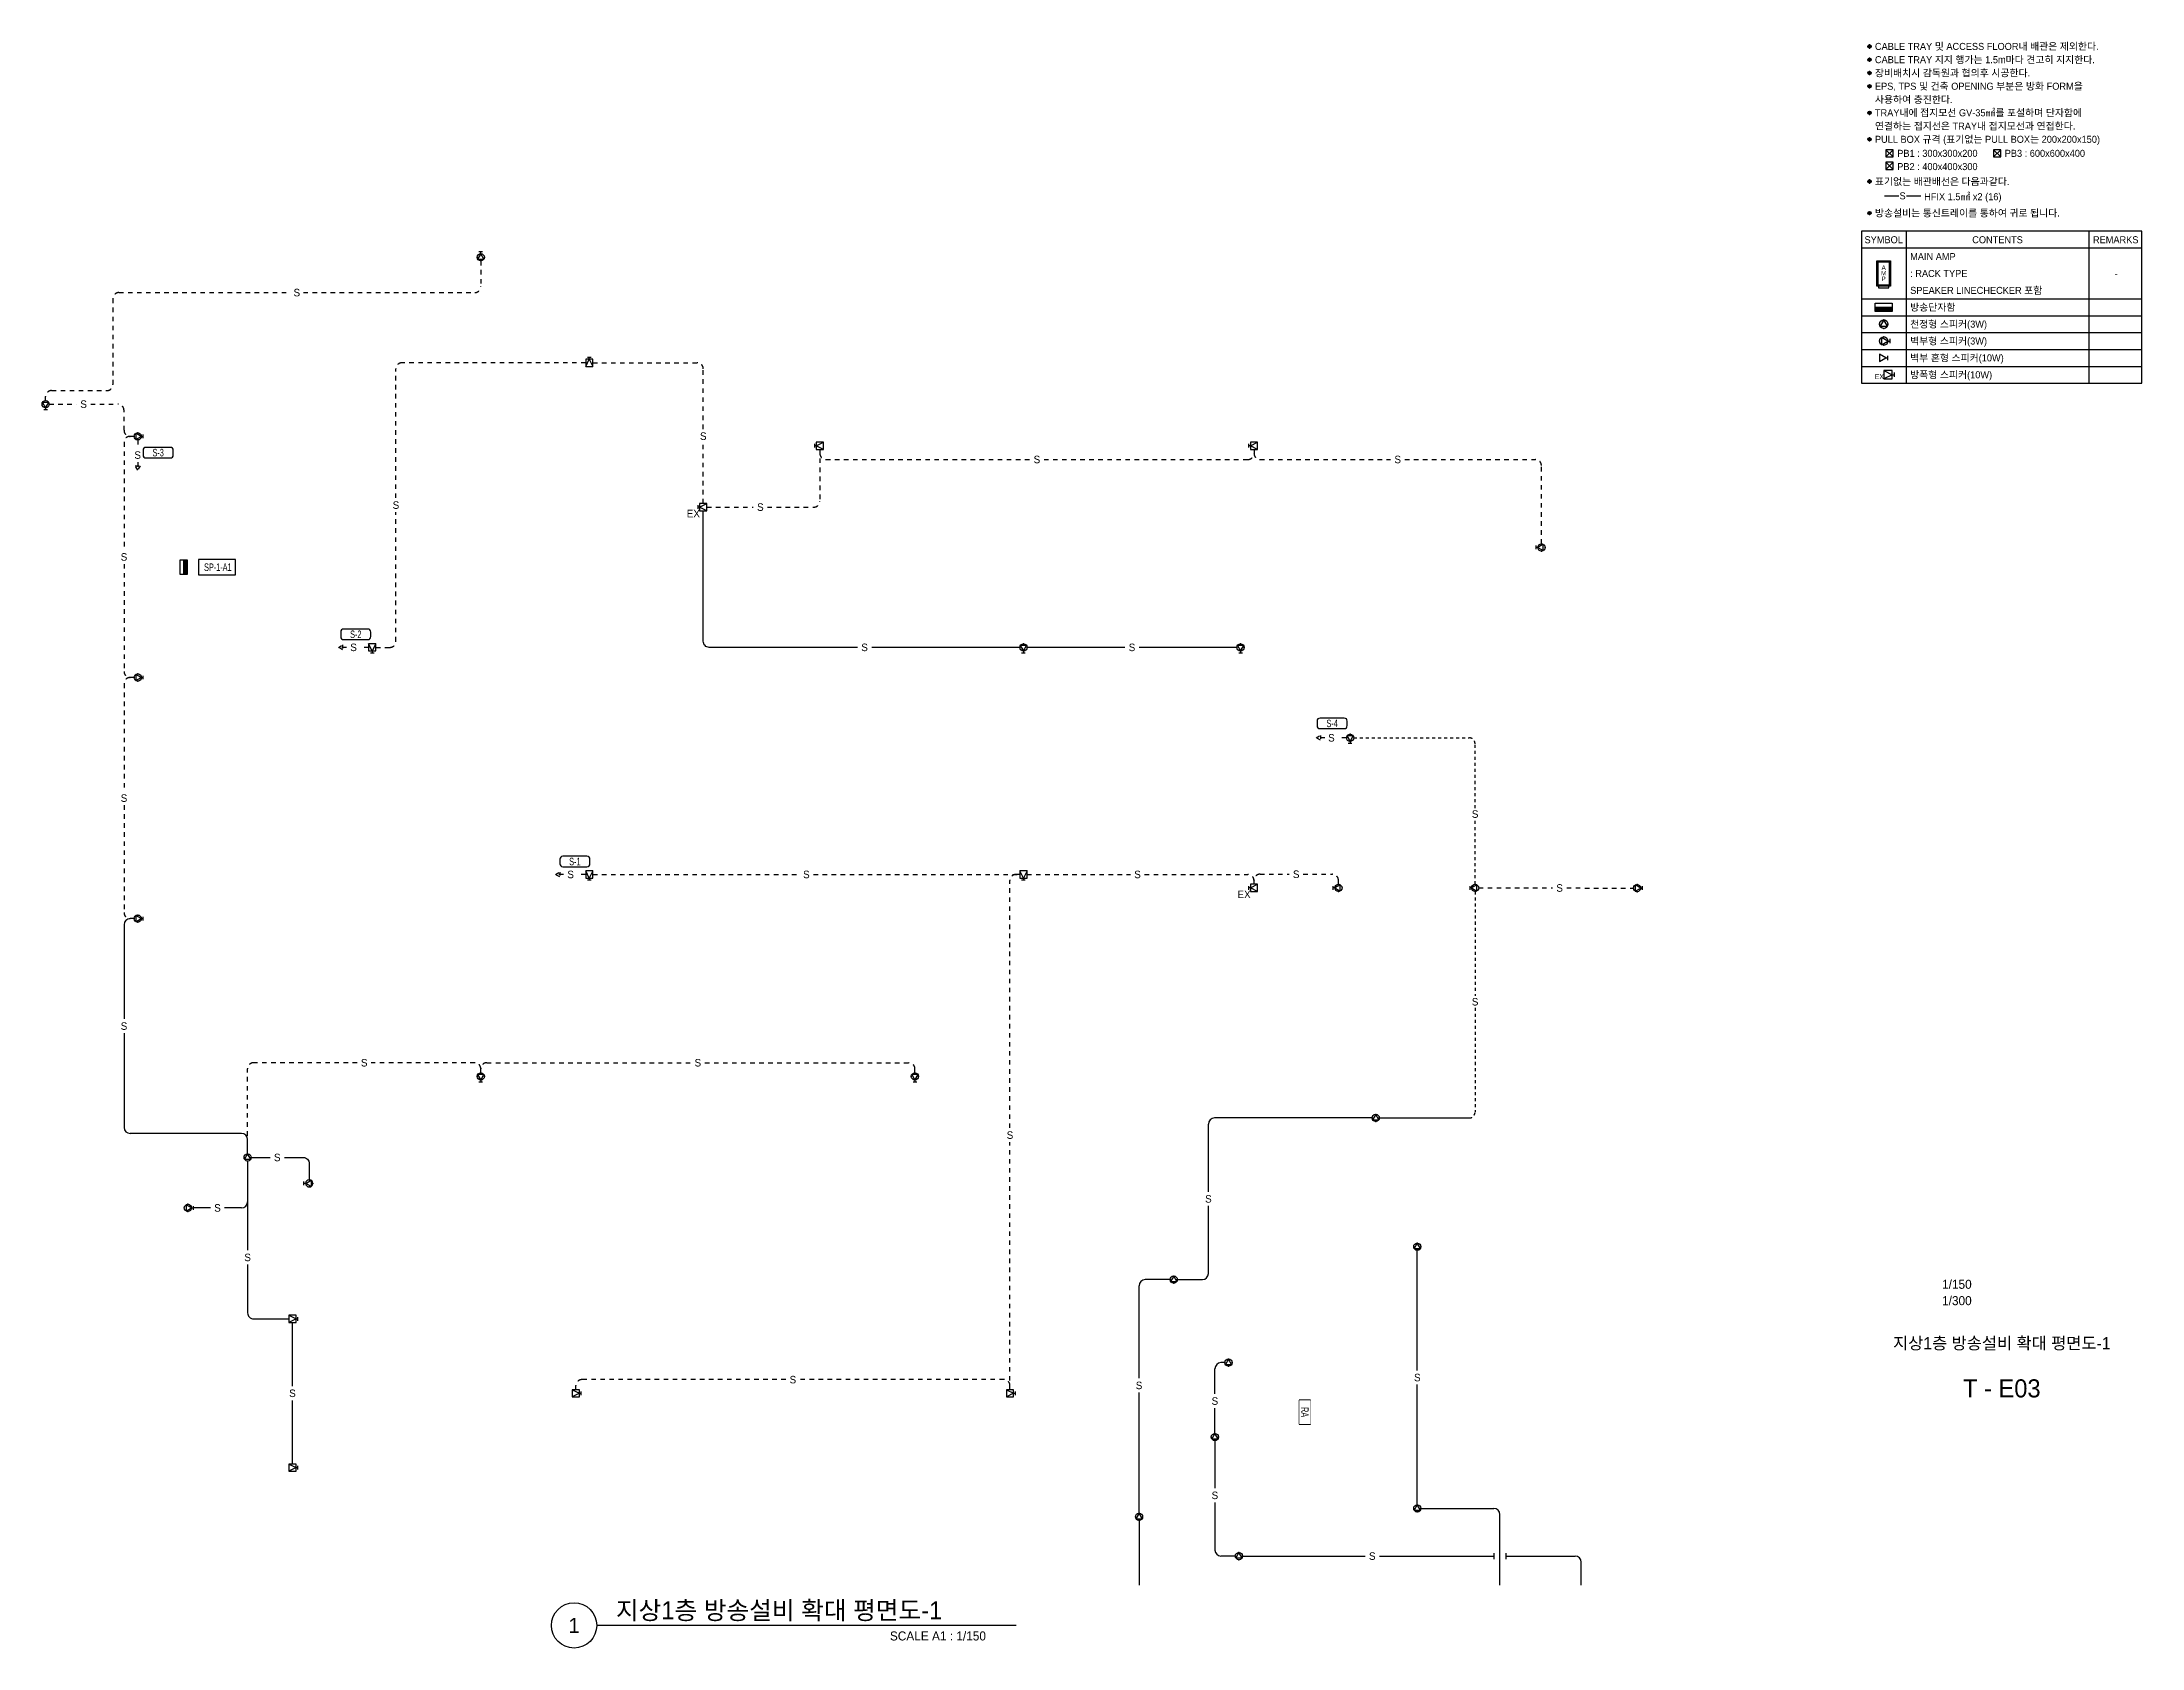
# Model space of a CAD drawing. Header units: millimetres. Extents: x 93478 to 502050, y -351975 to 881490.
# Drawn here: x 271420 to 375900, y -351975 to -272055 of the extents above; entities that cross this region are included whole.
import ezdxf
from ezdxf.enums import TextEntityAlignment as Align

# ---------------------------------------------------------------- set-up
doc = ezdxf.new("R2010")
doc.units = ezdxf.units.MM
doc.header["$LTSCALE"] = 150
doc.set_wipeout_variables(frame=1)
doc.linetypes.add('D1', pattern=[3, 1, -1, 1])
for name, color, linetype in [('------30 Public Address Terminal Board', 3, 'Continuous'), ('------31 Speaker', 3, 'Continuous'), ('-----20 General Symbol', 3, 'Continuous'), ('-----21 Embeded Wire in Ceiling or Wall', 4, 'Continuous'), ('-----23 Concealed or Exposed Wire', 4, 'D1'), ('-----29 Cable Schedule', 1, 'Continuous'), ('-----30 Text', 2, 'Continuous'), ('-----41 Drawing Title', 2, 'Continuous'), ('-----42 Drawing Number', 2, 'Continuous'), ('-----43 Drawing Scale', 3, 'Continuous')]:
    doc.layers.add(name, color=color, linetype=linetype)
doc.styles.add('ELEC', font='')
doc.styles.get('ELEC').set_extended_font_data('Dotum')

# ---------------------------------------------------------------- blocks, each defined once
blk = doc.blocks.new('E01-1')
blk.add_lwpolyline([(130, -75), (0, 150), (-130, -75)], close=True)
at = {"linetype": 'Continuous'}
blk.add_circle((0, 0), 150, dxfattribs=at)
for p in [(-150, 0), (0, 150), (150, 0), (0, -150)]:
    blk.add_point(p)
blk = doc.blocks.new('I04')
for p, q in [((-375, 150), (-75, 0)), ((-75, 0), (-375, -150)), ((-75, 0), (0, 0)), ((0, -75), (0, 75))]:
    blk.add_line(p, q)
blk.add_lwpolyline([(-375, -150), (-75, -150), (-75, 150), (-375, 150)], close=True)
blk = doc.blocks.new('I02')
for p, q in [((-75, 0), (0, 0)), ((0, -75), (0, 75))]:
    blk.add_line(p, q)
blk.add_lwpolyline([(-300, -130), (-75, 0), (-300, 130)], close=True)
at = {"linetype": 'Continuous'}
blk.add_circle((-225, 0), 150, dxfattribs=at)
for p in [(-225, 150), (-375, 0), (-225, -150), (-75, 0)]:
    blk.add_point(p)
blk = doc.blocks.new('I05')
blk.add_hatch(color=256).paths.add_polyline_path([(300, 150), (-300, 150), (-300, 0), (300, 0)])
blk.add_line((-300, 150), (300, 150))
blk.add_lwpolyline([(-300, 0), (-300, 300), (300, 300), (300, 0)], close=True)
blk = doc.blocks.new('O07')
blk.add_lwpolyline([(0, -100), (173, 0), (0, 100)], close=True)
blk = doc.blocks.new('I03')
for p, q in [((-75, 0), (0, 0)), ((0, -75), (0, 75))]:
    blk.add_line(p, q)
blk.add_lwpolyline([(-75, 0), (-300, 130), (-300, -130)], close=True)
blk = doc.blocks.new('I12')
for points in [[(300, 75), (-300, 75), (-300, 1200), (300, 1200)], [(225, 75), (-225, 75), (-225, 0), (225, 0)]]:
    blk.add_lwpolyline(points, close=True)
at = {"color": 1}
blk.add_lwpolyline([(-250, 1150), (250, 1150), (250, 125), (-250, 125)], close=True, dxfattribs=at)
at = {"style": 'ELEC'}
for s, p in [('A', (0, 900)), ('M', (0, 650)), ('P', (0, 400))]:
    blk.add_text(s, height=200, dxfattribs=at).set_placement(p, align=Align.MIDDLE)
blk = doc.blocks.new('A$C9b6ca0ab')
at = {"layer": '-----30 Text'}
h = blk.add_hatch(color=256, dxfattribs=at)
edge = h.paths.add_edge_path()
edge.add_arc((-32211, -9950), 160, 0, 360)
h = blk.add_hatch(color=256, dxfattribs=at)
edge = h.paths.add_edge_path()
edge.add_arc((-32211, -11271), 160, 0, 360)
h = blk.add_hatch(color=256, dxfattribs=at)
edge = h.paths.add_edge_path()
edge.add_arc((-32211, -12592), 160, 0, 360)
h = blk.add_hatch(color=256, dxfattribs=at)
edge = h.paths.add_edge_path()
edge.add_arc((-32211, -13913), 160, 0, 360)
h = blk.add_hatch(color=256, dxfattribs=at)
edge = h.paths.add_edge_path()
edge.add_arc((-32211, -16555), 160, 0, 360)
h = blk.add_hatch(color=256, dxfattribs=at)
edge = h.paths.add_edge_path()
edge.add_arc((-32211, -19196), 160, 0, 360)
h = blk.add_hatch(color=256, dxfattribs=at)
edge = h.paths.add_edge_path()
edge.add_arc((-32211, -23392), 160, 0, 360)
h = blk.add_hatch(color=256, dxfattribs=at)
edge = h.paths.add_edge_path()
edge.add_arc((-32211, -26534), 160, 0, 360)
at = {"layer": '-----20 General Symbol'}
for p, q in [((-29852, -20955), (-30580, -20227)), ((-29852, -20227), (-30580, -20955)), ((-19157, -20955), (-19885, -20227)), ((-19157, -20227), (-19885, -20955)), ((-29852, -22202), (-30580, -21474)), ((-29852, -21474), (-30580, -22202))]:
    blk.add_line(p, q, dxfattribs=at)
for points in [[(-30580, -20227), (-30580, -20955), (-29852, -20955), (-29852, -20227)], [(-19885, -20227), (-19885, -20955), (-19157, -20955), (-19157, -20227)], [(-30580, -21474), (-30580, -22202), (-29852, -22202), (-29852, -21474)]]:
    blk.add_lwpolyline(points, close=True, dxfattribs=at)
at = {"layer": '-----21 Embeded Wire in Ceiling or Wall'}
for p, q in [((-30734, -24820, 0), (-29310, -24820, 0)), ((-28528, -24820, 0), (-27115, -24820, 0))]:
    blk.add_line(p, q, dxfattribs=at)
at = {"layer": '-----30 Text'}
for centre in [(-32211, -9950), (-32211, -11271), (-32211, -12592), (-32211, -13913), (-32211, -16555), (-32211, -19196), (-32211, -23392, 0), (-32211, -26534, 0)]:
    blk.add_circle(centre, 160, dxfattribs=at)
for p in [(-32371, -9950), (-32211, -9790), (-32211, -10110), (-32051, -9950), (-32371, -11271), (-32211, -11111), (-32211, -11431), (-32211, -12432), (-32051, -11271), (-32371, -12592), (-32371, -13913), (-32211, -12752), (-32211, -14073), (-32051, -12592), (-32051, -13913), (-32371, -16555), (-32211, -16714), (-32051, -16555), (-32371, -19196), (-32211, -19037), (-32211, -19356), (-32051, -19196), (-32371, -23392, 0), (-32211, -23232, 0), (-32211, -23552, 0), (-32051, -23392, 0), (-32371, -26534, 0), (-32211, -26694, 0), (-32051, -26534, 0)]:
    blk.add_point(p, dxfattribs=at)
at = {"layer": '-----21 Embeded Wire in Ceiling or Wall', "style": 'ELEC'}
blk.add_text('S', height=700, dxfattribs=at).set_placement((-28925, -24820, 0), align=Align.MIDDLE_CENTER)
at = {"layer": '-----30 Text', "style": 'ELEC'}
for s, p in [('CABLE TRAY 및 ACCESS FLOOR내 배관은 제외한다.', (-31675, -9950)), ('장비배치시 감독원과 협의후 시공한다.', (-31675, -12592)), ('CABLE TRAY 지지 행가는 1.5m마다 견고히 지지한다.', (-31675, -11271)), ('EPS, TPS 및 건축 OPENING 부분은 방화 FORM을', (-31675, -13913)), ('TRAY내에 접지모선 GV-35㎟를 포설하며 단자함에', (-31675, -16555)), ('사용하여 충진한다.', (-31675, -15234)), ('연결하는 접지선은 TRAY내 접지모선과 연접한다.', (-31675, -17876)), ('PULL BOX 규격 (표기없는 PULL BOX는 200x200x150)', (-31675, -19196)), ('PB1 : 300x300x200', (-29455, -20591)), ('PB3 : 600x600x400', (-18761, -20591)), ('표기없는 배관배선은 다음과같다.', (-31675, -23392, 0)), ('PB2 : 400x400x300', (-29455, -21912)), ('HFIX 1.5㎟ x2 (16)', (-26777, -24907, 0)), ('방송설비는 통신트레이를 통하여 귀로 됩니다.', (-31675, -26534, 0))]:
    blk.add_text(s, height=700, dxfattribs=at).set_placement(p, align=Align.MIDDLE_LEFT)
at = {"color": 3}
blk.add_wipeout([(-5100, -28351), (-33000, -28351), (-33000, -43471), (-5100, -43471)], dxfattribs=at).dxf.layer = '-----29 Cable Schedule'
at = {"layer": '-----29 Cable Schedule'}
for p, q in [((-28569, -28351), (-28569, -30031)), ((-10380, -28351), (-10380, -30031)), ((-28569, -30031), (-28569, -43471)), ((-10380, -30031), (-10380, -43471)), ((-33000, -35071), (-5100, -35071)), ((-33000, -36751), (-5100, -36751)), ((-33000, -38431), (-5100, -38431)), ((-33000, -40111), (-5100, -40111)), ((-33000, -41791), (-5100, -41791))]:
    blk.add_line(p, q, dxfattribs=at)
at = {"layer": '-----29 Cable Schedule', "color": 3}
blk.add_line((-5100, -30031), (-33000, -30031), dxfattribs=at)
blk.add_lwpolyline([(-5100, -28351), (-33000, -28351), (-33000, -43471), (-5100, -43471)], close=True, dxfattribs=at)
at = {"layer": '------30 Public Address Terminal Board'}
for name, p, xscale, yscale, zscale in [('I12', (-30802, -33979), 2.240000000000387, 2.240000000000387, 2.240000000000387), ('I05', (-30802, -36331), 2.8, 2.8, 2.8)]:
    blk.add_blockref(name, p, dxfattribs=dict(at, xscale=xscale, yscale=yscale, zscale=zscale))
at = {"layer": '------31 Speaker', "xscale": 2.8, "yscale": 2.8, "zscale": 2.8}
for name, p in [('E01-1', (-30802, -37591)), ('I03', (-30382, -40951)), ('I04', (-29734, -42631))]:
    blk.add_blockref(name, p, dxfattribs=at)
at = {"layer": '-----20 General Symbol', "xscale": 2.8, "yscale": 2.8, "zscale": 2.8}
blk.add_blockref('I02', (-30172, -39271), dxfattribs=at)
at = {"layer": '------31 Speaker', "style": 'ELEC'}
blk.add_text('EX', height=500, dxfattribs=at).set_placement((-31699, -42811), align=Align.MIDDLE_LEFT)
at = {"layer": '-----29 Cable Schedule', "color": 2, "style": 'ELEC'}
for s, p in [('SYMBOL', (-30802, -29191)), ('CONTENTS', (-19474, -29191)), ('REMARKS', (-7716, -29191))]:
    blk.add_text(s, height=700, dxfattribs=at).set_placement(p, align=Align.MIDDLE)
at = {"layer": '-----30 Text', "style": 'ELEC'}
for s, p in [('MAIN AMP', (-28168, -30871)), (': RACK TYPE', (-28168, -32551)), ('-', (-7813, -32551)), ('SPEAKER LINECHECKER 포함 ', (-28168, -34231)), ('방송단자함', (-28168, -35911)), ('천정형 스피커(3W)', (-28168, -37591)), ('벽부형 스피커(3W)', (-28168, -39271)), ('벽부 혼형 스피커(10W)', (-28168, -40951)), ('방폭형 스피커(10W)', (-28168, -42631))]:
    blk.add_text(s, height=700, dxfattribs=at).set_placement(p, align=Align.MIDDLE_LEFT)

msp = doc.modelspace()

# ---------------------------------------------------------------- linework, layer by layer
at = {"layer": '------30 Public Address Terminal Board', "color": 1, "elevation": 0}
for points in [[(279211, -297815), (279211, -298565), (281050, -298565), (281050, -297815)], [(333969, -339642), (333969, -340832), (334531, -340832), (334531, -339642)]]:
    msp.add_lwpolyline(points, close=True, dxfattribs=at)
at = {"layer": '-----21 Embeded Wire in Ceiling or Wall'}
for p, q in [((310120, -292330), (310120, -292530)), ((275500, -315980), (275500, -320671)), ((276000, -315680), (275800, -315680)), ((276000, -315680), (275800, -315680)), ((275500, -321379), (275500, -326070)), ((293250, -323350), (293250, -323150)), ((293250, -323350), (293250, -323150)), ((329450, -329269), (329450, -325900)), ((337595, -325600), (329750, -325600)), ((337955, -325600), (342420, -325600)), ((281350, -326370), (275800, -326370)), ((281650, -326870), (281650, -326670)), ((281650, -327383), (281650, -326670)), ((329450, -333345), (329450, -329976)), ((339846, -338161), (339846, -332185)), ((326000, -338554), (326000, -333945)), ((327545, -333645), (326300, -333645)), ((327905, -333645), (329150, -333645)), ((329775, -339331), (329775, -338075)), ((330270, -337775), (330075, -337775)), ((326000, -345270), (326000, -339261)), ((339846, -344845), (339846, -338869)), ((329775, -341295), (329775, -340039)), ((329775, -341655), (329775, -344024)), ((329775, -344731), (329775, -347100)), ((326000, -345630), (326000, -348850)), ((340026, -345025), (343650, -345025)), ((343950, -348850), (343950, -345325)), ((330790, -347400), (330075, -347400)), ((331150, -347400), (337249, -347400)), ((337956, -347400), (343650, -347400)), ((343650, -347250), (343650, -347550)), ((344250, -347250), (344250, -347550)), ((344250, -347400), (347700, -347400)), ((348000, -348850), (348000, -347700))]:
    msp.add_line(p, q, dxfattribs=at)
at = {"layer": '-----21 Embeded Wire in Ceiling or Wall', "elevation": 0}
for points in [[(311991, -302180), (304620, -302180, -0.4142136), (304320, -301880), (304320, -295380)], [(283479, -327563), (284420, -327563, -0.4142136), (284720, -327863), (284720, -328672)], [(281650, -332891), (281650, -335300, 0.4142136), (281950, -335600), (283700, -335600)]]:
    msp.add_lwpolyline(points, format="xyb", dxfattribs=at)
for points in [[(320070, -302180), (312699, -302180)], [(325296, -302180), (320430, -302180)], [(330870, -302180), (326004, -302180)], [(281650, -327743), (281650, -329775)], [(281830, -327563), (282771, -327563)], [(279796, -330075), (278950, -330075)], [(281350, -330075), (280504, -330075)], [(281650, -329775), (281650, -332184)], [(283880, -338946), (283880, -335780)], [(283880, -342820), (283880, -339654)]]:
    msp.add_lwpolyline(points, dxfattribs=at)
at = {"layer": '-----21 Embeded Wire in Ceiling or Wall'}
for centre, start, end in [((275800, -315980), 90, 180), ((329750, -325900), 90, 180), ((275800, -326070), 180, 270), ((281350, -326670), 0.00001, 90), ((281350, -329775), 270, 359.99999), ((326300, -333945), 90, 180), ((329150, -333345), 270, 0), ((330075, -338075), 90, 180), ((343650, -345325), 0, 90), ((330075, -347100), 180, 270), ((347700, -347700), 0, 90)]:
    msp.add_arc(centre, 300, start, end, dxfattribs=at)
at = {"layer": '-----23 Concealed or Exposed Wire', "ltscale": 1.5}
for p, q in [((293250, -282950), (293250, -284225)), ((274950, -284825), (274950, -289100)), ((275250, -284525), (283771, -284525)), ((284429, -284525), (292950, -284525)), ((289030, -294746), (289030, -288320)), ((298470, -288020), (289330, -288020)), ((298830, -288020), (304020, -288020)), ((304320, -291316), (304320, -288320)), ((271900, -289400), (274650, -289400)), ((271600, -289900), (271600, -289700)), ((271780, -290080), (273136, -290080)), ((273844, -290080), (275200, -290080)), ((275500, -291380), (275500, -290380)), ((275500, -291980), (275500, -297326)), ((276000, -291680), (275800, -291680)), ((276000, -291680), (275800, -291680)), ((276180, -291860), (276180, -292256)), ((304320, -295020), (304320, -292024)), ((310120, -292330), (310120, -294900)), ((331720, -292330), (331720, -292530)), ((331720, -292330), (331720, -292530)), ((276180, -292964), (276180, -293360)), ((310420, -292830), (320566, -292830)), ((321274, -292830), (331420, -292830)), ((332020, -292830), (338516, -292830)), ((339224, -292830), (345720, -292830)), ((346020, -297028), (346020, -293130)), ((289030, -301880), (289030, -295454)), ((304500, -295200), (306806, -295200)), ((307514, -295200), (309820, -295200)), ((275500, -298034), (275500, -303380)), ((286566, -302180), (286170, -302180)), ((287670, -302180), (287274, -302180)), ((288030, -302180), (288730, -302180)), ((275500, -303980), (275500, -309326)), ((276000, -303680), (275800, -303680)), ((276000, -303680), (275800, -303680)), ((335241, -306680), (334820, -306680)), ((336320, -306680), (335899, -306680)), ((275500, -310034), (275500, -315380)), ((297366, -313480), (296970, -313480)), ((298470, -313480), (298074, -313480)), ((298830, -313480), (309096, -313480)), ((309804, -313480), (320070, -313480)), ((319580, -326096), (319580, -313780)), ((320070, -313480), (319880, -313480)), ((320430, -313480), (325571, -313480)), ((326279, -313480), (331420, -313480)), ((331720, -313970), (331720, -313770)), ((331720, -313970), (331720, -313780)), ((332020, -313470), (333466, -313470)), ((334174, -313470), (335620, -313470)), ((335920, -313970), (335920, -313770)), ((342900, -314150), (346571, -314153)), ((347279, -314154), (350600, -314158)), ((281650, -327383), (281650, -323150)), ((287096, -322850), (281950, -322850)), ((292950, -322850), (287804, -322850)), ((293550, -322850), (303696, -322850)), ((304404, -322850), (314550, -322850)), ((314850, -323350), (314850, -323150)), ((319580, -339120), (319580, -326804)), ((297980, -339120), (297980, -338920)), ((308426, -338620), (298280, -338620)), ((319280, -338620), (309134, -338620)), ((319580, -339120), (319580, -338920))]:
    msp.add_line(p, q, dxfattribs=at)
at = {"layer": '-----23 Concealed or Exposed Wire'}
for p, q in [((336680, -306680), (342420, -306680)), ((342720, -310180), (342720, -306980)), ((342720, -313970), (342720, -310773)), ((342720, -314330), (342720, -319520)), ((342720, -320113), (342720, -325300))]:
    msp.add_line(p, q, dxfattribs=at)
at = {"layer": '-----23 Concealed or Exposed Wire', "ltscale": 1.5}
for centre, start, end in [((275250, -284825), 90, 180), ((292950, -284225), 270, 0), ((289330, -288320), 90, 180), ((304020, -288320), 0, 90), ((271900, -289700), 90, 180), ((274650, -289100), 270, 0), ((275200, -290380), 0, 90), ((275800, -291380), 180, 270), ((275800, -291980), 90, 180), ((310420, -292530), 180, 270), ((331420, -292530), 270, 0), ((332020, -292530), 180, 270), ((345720, -293130), 0, 90), ((309820, -294900), 270, 0), ((288730, -301880), 270, 0), ((275800, -303380), 180, 270), ((275800, -303980), 90, 180), ((319880, -313780), 90, 180), ((331420, -313780), 0, 90), ((332020, -313770), 90, 180), ((335620, -313770), 0, 90), ((275800, -315380), 180, 270), ((281950, -323150), 90, 180), ((292950, -323150), 0, 90), ((293550, -323150), 90, 180), ((314550, -323150), 0, 90), ((298280, -338920), 90, 180), ((319280, -338920), 0, 90)]:
    msp.add_arc(centre, 300, start, end, dxfattribs=at)
at = {"layer": '-----23 Concealed or Exposed Wire'}
for centre, start, end in [((342420, -306980), 0, 90), ((342420, -325300), 270, 0)]:
    msp.add_arc(centre, 300, start, end, dxfattribs=at)
at = {"layer": '-----41 Drawing Title', "color": 7}
msp.add_line((319884, -350850), (299016, -350850), dxfattribs=at)
msp.add_circle((297891, -350850), 1125, dxfattribs=at)
at = {"color": 1, "linetype": 'Continuous', "elevation": 0}
for points in [[(276450, -292603, 0.4142136), (276600, -292753), (277800, -292753, 0.4142136), (277950, -292603), (277950, -292378, 0.4142136), (277800, -292228), (276600, -292228, 0.4142136), (276450, -292378)], [(286282, -301642, 0.4142136), (286432, -301792), (287632, -301792, 0.4142136), (287782, -301642), (287782, -301417, 0.4142136), (287632, -301267), (286432, -301267, 0.4142136), (286282, -301417)], [(334858, -306076, 0.4142136), (335008, -306226), (336208, -306226, 0.4142136), (336358, -306076), (336358, -305851, 0.4142136), (336208, -305701), (335008, -305701, 0.4142136), (334858, -305851)], [(297181, -312951, 0.4142136), (297331, -313101), (298531, -313101, 0.4142136), (298681, -312951), (298681, -312726, 0.4142136), (298531, -312576), (297331, -312576, 0.4142136), (297181, -312726)]]:
    msp.add_lwpolyline(points, format="xyb", close=True, dxfattribs=at)

# ---------------------------------------------------------------- block references
at = {"layer": '------30 Public Address Terminal Board', "xscale": 1.2, "yscale": 1.2, "zscale": 1.2, "rotation": 89.99999999999999}
msp.add_blockref('I05', (278650, -298190), dxfattribs=at)
at = {"layer": '------31 Speaker', "xscale": 1.2, "yscale": 1.2, "zscale": 1.2}
for name, p, rotation in [('I02', (293250, -282500), 90), ('I04', (298650, -287750), 89.99999999999993), ('I02', (271600, -290350), 270), ('I04', (309850, -292150), 179.9999999999999), ('I04', (331450, -292150), 179.9999999999999), ('I04', (304050, -295200), 179.9999999999999), ('I02', (345750, -297208), 180), ('I04', (287850, -302450), 269.9999999999999), ('I04', (287850, -302450), 269.9999999999999), ('I02', (320250, -302450), 270), ('I02', (331050, -302450), 270), ('I02', (336500, -306950), 269.9999999999999), ('I04', (298650, -313750), 270), ('I04', (320250, -313750), 270), ('I04', (331450, -314150), 179.9999999999999), ('I02', (335650, -314150), 180), ('I02', (342450, -314150), 180), ('I02', (293250, -323800), 270), ('I02', (314850, -323800), 270)]:
    msp.add_blockref(name, p, dxfattribs=dict(at, rotation=rotation))
at = {"layer": '------31 Speaker', "yscale": 1.2, "zscale": 1.2}
for name, p, xscale in [('I02', (276450, -291680), 1.2), ('I02', (276450, -303680), 1.2), ('I02', (351050, -314158), 1.2), ('I02', (276450, -315680), 1.2), ('E01-1', (337775, -325600), 1.2), ('E01-1', (281650, -327563), 1.2), ('I02', (284450, -328852), -1.2), ('I02', (278950, -330075), 1.2), ('E01-1', (339846, -332005), 1.2), ('E01-1', (327725, -333645), 1.2), ('I04', (284150, -335600), 1.2), ('E01-1', (330450, -337775), 1.2), ('E01-1', (330450, -337775), 1.2), ('I04', (298250, -339300), 1.2), ('I04', (319850, -339300), 1.2), ('E01-1', (329775, -341475), 1.2), ('I04', (284150, -343000), 1.2), ('E01-1', (326000, -345450), 1.2), ('E01-1', (339846, -345025), 1.2), ('E01-1', (330970, -347400), 1.2)]:
    msp.add_blockref(name, p, dxfattribs=dict(at, xscale=xscale))
at = {"layer": '-----23 Concealed or Exposed Wire', "ltscale": 1.5, "xscale": -1.2, "yscale": 1.2, "zscale": 1.2, "rotation": 90}
msp.add_blockref('O07', (276180, -293152), dxfattribs=at)
at = {"layer": '-----23 Concealed or Exposed Wire', "ltscale": 1.5, "xscale": -1.2, "yscale": 1.2, "zscale": 1.2}
for p in [(286378, -302180), (335028, -306680), (297178, -313480)]:
    msp.add_blockref('O07', p, dxfattribs=at)
at = {"layer": '-----29 Cable Schedule', "xscale": 0.5, "yscale": 0.5, "zscale": 0.5}
msp.add_blockref('A$C9b6ca0ab', (378450, -267300), dxfattribs=at)

# ---------------------------------------------------------------- texts
at = {"layer": '------30 Public Address Terminal Board', "style": 'ELEC', "width": 0.7}
msp.add_text('SP-1-A1', height=375, dxfattribs=at).set_placement((280168, -298190), align=Align.MIDDLE_CENTER)
at = {"layer": '------31 Speaker', "style": 'ELEC'}
for p in [(303826, -295523), (331226, -314473)]:
    msp.add_text('EX', height=375, dxfattribs=at).set_placement(p, align=Align.MIDDLE_CENTER)
at = {"layer": '-----21 Embeded Wire in Ceiling or Wall', "style": 'ELEC'}
for p in [(275500, -321025), (287450, -322850), (319580, -326450), (283125, -327563), (280150, -330075), (329450, -329623), (281650, -332538), (339846, -338515), (283880, -339300), (326000, -338908), (329775, -339685), (329775, -344378), (337603, -347400)]:
    msp.add_text('S', height=375, dxfattribs=at).set_placement(p, align=Align.MIDDLE_CENTER)
at = {"layer": '-----23 Concealed or Exposed Wire', "ltscale": 1.5, "style": 'ELEC'}
for p in [(284100, -284525), (273490, -290080), (304320, -291670), (276180, -292610), (320920, -292830), (338870, -292830), (289030, -295100), (307160, -295200), (275500, -297680), (286920, -302180), (312345, -302180), (325650, -302180), (335570, -306680), (275500, -309680), (342720, -310475), (297720, -313480), (309450, -313480), (325925, -313480), (333820, -313470), (346925, -314154), (342720, -319815), (304050, -322850), (308780, -338620)]:
    msp.add_text('S', height=375, dxfattribs=at).set_placement(p, align=Align.MIDDLE_CENTER)
at = {"layer": '-----41 Drawing Title', "style": 'ELEC'}
msp.add_text('지상1층 방송설비 확대 평면도-1', height=600, dxfattribs=at).set_placement((368925, -336805), align=Align.MIDDLE_CENTER)
at = {"layer": '-----41 Drawing Title', "color": 2, "style": 'ELEC'}
msp.add_text('지상1층 방송설비 확대 평면도-1', height=900, dxfattribs=at).set_placement((299974, -350550))
at = {"layer": '-----41 Drawing Title', "color": 7, "style": 'ELEC'}
msp.add_text('1', height=750, dxfattribs=at).set_placement((297891, -350850), align=Align.MIDDLE)
at = {"layer": '-----41 Drawing Title', "style": 'ELEC'}
msp.add_text('SCALE A1 : 1/150', height=450, dxfattribs=at).set_placement((318384, -351600), align=Align.RIGHT)
at = {"layer": '-----42 Drawing Number', "style": 'ELEC'}
msp.add_text('T - E03', height=900, dxfattribs=at).set_placement((368925, -339055), align=Align.MIDDLE_CENTER)
at = {"layer": '-----43 Drawing Scale', "style": 'ELEC'}
for s, p in [('1/150', (366690, -333875)), ('1/300', (366690, -334690))]:
    msp.add_text(s, height=450, dxfattribs=at).set_placement(p, align=Align.MIDDLE_CENTER)
at = {"linetype": 'Continuous', "style": 'ELEC', "width": 0.7}
for s, p in [('S-3', (277200, -292490)), ('S-2', (287032, -301529)), ('S-4', (335608, -305963)), ('S-1', (297931, -312839))]:
    msp.add_text(s, height=375, dxfattribs=at).set_placement(p, align=Align.MIDDLE)

# ---------------------------------------------------------------- next in the draw order: wipeouts: each hides what was drawn before it
at = {"color": 1}
msp.add_wipeout([(333969, -339642), (333969, -340832), (334531, -340832), (334531, -339642)], dxfattribs=at).dxf.layer = '------30 Public Address Terminal Board'

# ---------------------------------------------------------------- next in the draw order: texts
at = {"layer": '------30 Public Address Terminal Board', "style": 'ELEC', "width": 0.7}
msp.add_text('RA', height=375, rotation=270, dxfattribs=at).set_placement((334250, -340237), align=Align.MIDDLE_CENTER)

doc.saveas('drawing.dxf')
